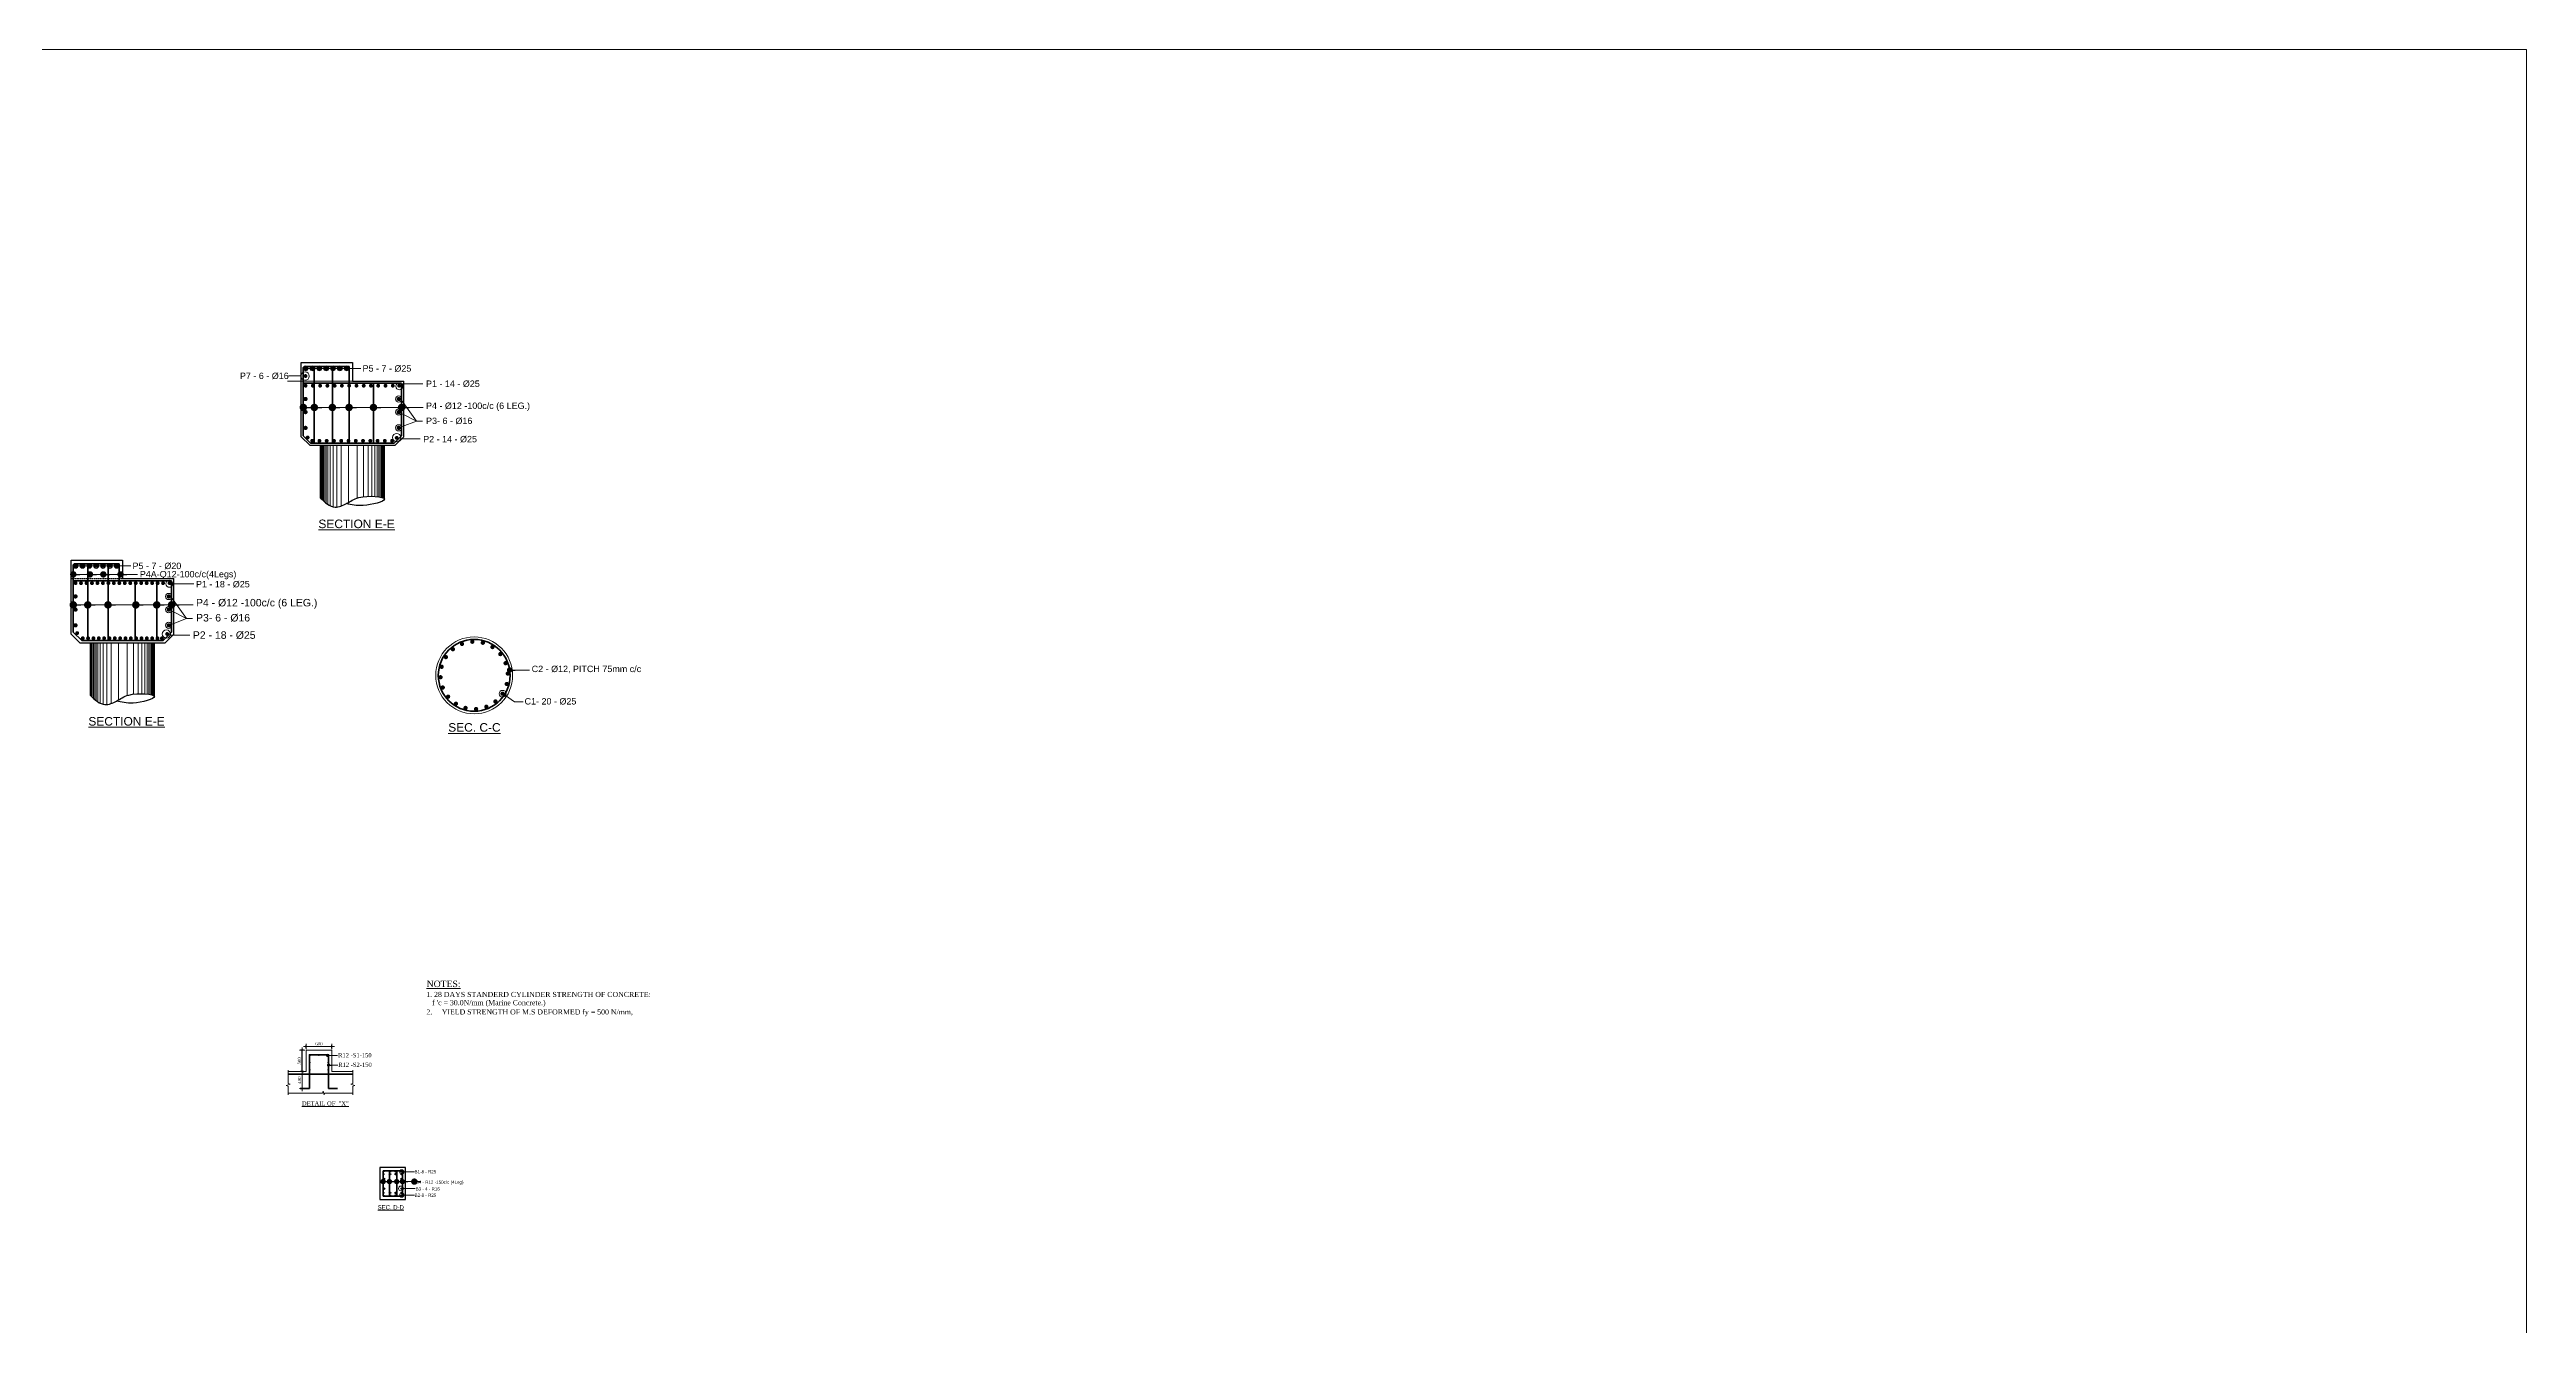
# Model space of a CAD drawing. Header units: millimetres. Extents: x -571543 to 35267, y -84886 to 197746.
# Drawn here: x -381934 to -323981, y 65771 to 95621 of the extents above; entities that cross this region are included whole.
import ezdxf

# ---------------------------------------------------------------- set-up
doc = ezdxf.new("R2010")
doc.units = ezdxf.units.MM
doc.header["$PDMODE"] = 2
doc.linetypes.add('DASHED2', pattern=[0.375, 0.25, -0.125])
doc.layers.get('Defpoints').update_dxf_attribs({"lineweight": 13})
for name, color, linetype, lineweight in [('Abutment W Line', 200, 'Continuous', 15), ('Dimision', 96, 'Continuous', 18), ('hatch', 65, 'Continuous', 15), ('Hatching', 65, 'Continuous', 20), ('Rod', 12, 'Continuous', 30), ('Rod -2', 5, 'Continuous', 35), ('Text', 7, 'Continuous', 15)]:
    doc.layers.add(name, color=color, linetype=linetype, lineweight=lineweight)
doc.layers.add('Pire Line', color=11, linetype='Continuous')
doc.styles.add('ROMANS', font='arial.ttf', dxfattribs={"height": 200})
doc.styles.get("Standard").update_dxf_attribs({"font": 'times.ttf'})
doc.dimstyles.new('ISO-25', dxfattribs={"dimtxt": 175, "dimasz": 100, "dimexe": 65, "dimexo": 115.625, "dimgap": 40, "dimtad": 1, "dimtoh": 1, "dimdec": 0, "dimtxsty": 'Standard', "dimblk": 'DOT', "dimcen": 300, "dimclrd": 256, "dimclre": 256, "dimclrt": 256, "dimadec": 0, "dimazin": 0, "dimtfac": 1, "dimtdec": 0, "dimtix": 1, "dimtmove": 0, "dimatfit": 3, "dimldrblk": 'DOT', "dimfxl": 75, "dimlwd": -1, "dimarcsym": 0})
doc.dimstyles.new('ISO-75', dxfattribs={"dimtxt": 75, "dimasz": 1, "dimexe": 35, "dimexo": 35, "dimgap": 35, "dimtad": 1, "dimdec": 0, "dimtxsty": 'Standard', "dimblk": 'D_TIC', "dimcen": 52.5, "dimclrd": 256, "dimclre": 256, "dimclrt": 256, "dimadec": 0, "dimazin": 0, "dimtfac": 1, "dimtdec": 0, "dimtix": 1, "dimtmove": 0, "dimatfit": 3, "dimldrblk": 'DOT', "dimfxl": 35, "dimfxlon": 1, "dimlwd": -1, "dimarcsym": 0})

# ---------------------------------------------------------------- blocks, each defined once
blk = doc.blocks.new('r')
at = {"layer": 'Rod', "ltscale": 3, "const_width": 25}
blk.add_lwpolyline([(-12.5, 0, 1), (12.5, 0, 1)], format="xyb", close=True, dxfattribs=at)
blk = doc.blocks.new('_Dot')
at = {"color": 0, "linetype": 'ByBlock', "lineweight": -2}
blk.add_line((-0.5, 0), (-1, 0), dxfattribs=at)
at = {"color": 0, "linetype": 'ByBlock', "const_width": 0.5}
blk.add_lwpolyline([(-0.25, 0, 1), (0.25, 0, 1)], format="xyb", close=True, dxfattribs=at)
blk = doc.blocks.new('*U65')
at = {"layer": 'Dimision', "ltscale": 10, "xscale": -1.999999999995604, "yscale": 2, "zscale": 2, "rotation": 108.0000000000604}
blk.add_blockref('r', (0, 0), dxfattribs=at)
blk.add_blockref('r', (0, 0), dxfattribs=at)
blk = doc.blocks.new('*U64')
at = {"layer": 'Hatching', "color": 0, "linetype": 'ByBlock', "lineweight": -2}
for p, rotation in [((-372283, 81715), 143.9999999999997), ((-372042, 81767), 125.9999999999998), ((-371796, 81742), 107.9999999999998), ((-372760, 81181), 197.9999999999998), ((-372660, 81407), 180), ((-372496, 81591), 161.9999999999999), ((-371571, 81642), 89.99999999999987), ((-371387, 81478), 71.9999999999999), ((-371263, 81265), 53.99999999999991), ((-372785, 80936), 215.9999999999997), ((-372733, 80695), 233.9999999999998), ((-372609, 80482), 251.9999999999997), ((-371236, 80778), 17.99999999999995), ((-371211, 81023), 35.99999999999994), ((-372425, 80317), 269.9999999999997)]:
    blk.add_blockref('*U65', p, dxfattribs=dict(at, rotation=rotation))
blk.add_blockref('*U65', (-371335, 80552), dxfattribs=at)
at = {"layer": 'Hatching', "color": 0, "linetype": 'ByBlock', "lineweight": -2, "transparency": 16777216}
for p, rotation in [((-372200, 80218), 287.9999999999997), ((-371954, 80193), 305.9999999999998), ((-371713, 80245), 323.9999999999997), ((-371500, 80369), 341.9999999999998)]:
    blk.add_blockref('*U65', p, dxfattribs=dict(at, rotation=rotation))
blk = doc.blocks.new('rod')
at = {"layer": 'Rod', "ltscale": 10, "const_width": 15}
blk.add_lwpolyline([(-7.5, 0, 1), (7.5, 0, 1)], format="xyb", close=True, dxfattribs=at)
blk = doc.blocks.new('D_TIC')
at = {"layer": 'Dimision', "ltscale": 5}
for p, q in [((-60, 0), (60, 0)), ((0, 60), (0, -60))]:
    blk.add_line(p, q, dxfattribs=at)
at = {"layer": 'Dimision', "ltscale": 5, "const_width": 20}
blk.add_lwpolyline([(-10, 0, 1), (10, 0, 1)], format="xyb", close=True, dxfattribs=at)
blk = doc.blocks.new('*D202')
at = {"layer": 'Defpoints', "color": 0, "ltscale": 5, "transparency": 16777216}
for p in [(-376031, 71711), (-376022, 71311), (-375807, 71311)]:
    blk.add_point(p, dxfattribs=at)
at = {"layer": 'Dimision', "lineweight": -2, "ltscale": 5, "transparency": 16777216}
for p, q in [((-375987, 71311), (-376057, 71311)), ((-376022, 71711), (-375987, 71711))]:
    blk.add_line(p, q, dxfattribs=at)
at = {"layer": 'Dimision', "ltscale": 5, "transparency": 16777216}
blk.add_line((-376022, 71710), (-376022, 71312), dxfattribs=at)
for p, rotation in [((-376022, 71711), 90), ((-376022, 71311), 270)]:
    blk.add_blockref('D_TIC', p, dxfattribs=dict(at, rotation=rotation))
at = {"layer": 'Dimision', "lineweight": 20, "ltscale": 5, "transparency": 16777216, "insert": (-376085, 71511), "char_height": 75, "attachment_point": 5, "rotation": 90}
blk.add_mtext('400', dxfattribs=at)
blk = doc.blocks.new('*D203')
at = {"layer": 'Defpoints', "color": 0, "ltscale": 5, "transparency": 16777216}
for p in [(-375930, 72297), (-375930, 72211), (-375330, 72211)]:
    blk.add_point(p, dxfattribs=at)
at = {"layer": 'Dimision', "lineweight": -2, "ltscale": 5, "transparency": 16777216}
for p, q in [((-375930, 72262), (-375930, 72332)), ((-375330, 72262), (-375330, 72332))]:
    blk.add_line(p, q, dxfattribs=at)
at = {"layer": 'Dimision', "ltscale": 5, "transparency": 16777216}
blk.add_line((-375331, 72297), (-375929, 72297), dxfattribs=at)
at = {"layer": 'Dimision', "ltscale": 5, "transparency": 16777216, "rotation": 180}
blk.add_blockref('D_TIC', (-375930, 72297), dxfattribs=at)
at = {"layer": 'Dimision', "ltscale": 5, "transparency": 16777216}
blk.add_blockref('D_TIC', (-375330, 72297), dxfattribs=at)
at = {"layer": 'Dimision', "lineweight": 20, "ltscale": 5, "transparency": 16777216, "insert": (-375630, 72360), "char_height": 75, "attachment_point": 5}
blk.add_mtext('600', dxfattribs=at)
blk = doc.blocks.new('*U212')
at = {"layer": 'Dimision', "ltscale": 10, "xscale": 1.799999999990562, "yscale": 1.799999999990562, "zscale": 1.799999999990562, "rotation": 187.7142857142669}
blk.add_blockref('r', (0, 0), dxfattribs=at)
blk = doc.blocks.new('*U213')
at = {"layer": 'hatch', "color": 0, "linetype": 'ByBlock', "lineweight": -2, "transparency": 16777216}
for p in [(-381157, 81848), (-381032, 81848), (-380907, 81848), (-380782, 81848), (-380657, 81848), (-380532, 81848), (-380407, 81848), (-380282, 81848), (-380157, 81848), (-380032, 81848), (-379907, 81848), (-379782, 81848), (-379657, 81848), (-379532, 81848), (-379407, 81848)]:
    blk.add_blockref('*U212', p, dxfattribs=at)
blk = doc.blocks.new('*U429')
at = {"layer": 'Dimision', "ltscale": 10, "xscale": -1.799999999991539, "yscale": 1.799999999959255, "zscale": 1.8, "rotation": 352.2857142854892}
blk.add_blockref('r', (0, 0), dxfattribs=at)
blk.add_blockref('r', (0, 0), dxfattribs=at)
blk = doc.blocks.new('*U430')
at = {"layer": 'hatch', "color": 0, "linetype": 'ByBlock', "lineweight": -2, "transparency": 16777216}
for p in [(-123714, 190090), (-123544, 190090), (-123374, 190090), (-123204, 190090), (-123034, 190090), (-122864, 190090), (-122694, 190090), (-122524, 190090), (-122354, 190090), (-122184, 190090), (-122014, 190090), (-121844, 190090), (-121674, 190090)]:
    blk.add_blockref('*U429', p, dxfattribs=at)
blk = doc.blocks.new('*U431')
at = {"layer": 'Dimision', "ltscale": 10, "xscale": -1.799999999991539, "yscale": 1.799999999959255, "zscale": 1.8, "rotation": 352.2857142854892}
blk.add_blockref('r', (0, 0), dxfattribs=at)
blk.add_blockref('r', (0, 0), dxfattribs=at)
blk = doc.blocks.new('*U432')
at = {"layer": 'hatch', "color": 0, "linetype": 'ByBlock', "lineweight": -2, "transparency": 16777216}
for p in [(-123560, 188801), (-123390, 188801), (-123220, 188801), (-123050, 188801), (-122880, 188801), (-122710, 188801), (-122540, 188801), (-122370, 188801), (-122200, 188801), (-122030, 188801), (-121860, 188801), (-121690, 188801)]:
    blk.add_blockref('*U431', p, dxfattribs=at)
blk = doc.blocks.new('*U433')
at = {"layer": 'Dimision', "ltscale": 10, "xscale": -1.799999999991539, "yscale": 1.799999999959255, "zscale": 1.8, "rotation": 352.2857142854892}
blk.add_blockref('r', (0, 0), dxfattribs=at)
blk = doc.blocks.new('*U434')
at = {"layer": 'Dimision', "color": 0, "linetype": 'ByBlock', "lineweight": -2, "transparency": 16777216}
for p in [(-375941, 88162), (-375781, 88162), (-375621, 88162), (-375461, 88162), (-375301, 88162), (-375141, 88162), (-374981, 88162)]:
    blk.add_blockref('*U433', p, dxfattribs=at)
blk = doc.blocks.new('*U481')
at = {"layer": 'Dimision', "ltscale": 10, "xscale": -1.799999999991538, "yscale": 1.799999999959254, "zscale": 1.8, "rotation": 352.4554985325165}
blk.add_blockref('r', (0, 0), dxfattribs=at)
blk = doc.blocks.new('*U482')
at = {"layer": 'hatch', "color": 0, "linetype": 'ByBlock', "lineweight": -2, "transparency": 16777216, "rotation": 359.8302157529743}
for p in [(-381323, 83543), (-381163, 83542), (-381003, 83542), (-380843, 83541), (-380683, 83541), (-380523, 83540), (-380363, 83540)]:
    blk.add_blockref('*U481', p, dxfattribs=at)

msp = doc.modelspace()

# ---------------------------------------------------------------- hatches: boundary and pattern name
at = {"layer": 'Rod', "ltscale": 3}
for points in [[(-374090.8, 69374, 1), (-374127.6, 69374, 1)], [(-374090.8, 69311.1, -1), (-374127.6, 69311.1, -1)], [(-374090.8, 69198.7, -1), (-374127.6, 69198.7, -1)], [(-374090.8, 68973, -1), (-374127.6, 68973, -1)], [(-373949.5, 69374, 1), (-373986.3, 69374, 1)], [(-373948.5, 69311.1, 1), (-373985.3, 69311.1, 1)], [(-373814.5, 69374, 1), (-373851.3, 69374, 1)], [(-373812.5, 69311.1, 1), (-373849.3, 69311.1, 1)], [(-373679.5, 69374, 1), (-373716.3, 69374, 1)], [(-373714.4, 69198.7, 1), (-373677.6, 69198.7, 1)], [(-373714.4, 68973, 1), (-373677.6, 68973, 1)], [(-373676.5, 69311.1, 1), (-373713.3, 69311.1, 1)], [(-374090.8, 68873.7, 1), (-374127.6, 68873.7, 1)], [(-374090.8, 68810.8, 1), (-374127.6, 68810.8, 1)], [(-373948.5, 68873.7, -1), (-373985.3, 68873.7, -1)], [(-373948.5, 68810.8, -1), (-373985.3, 68810.8, -1)], [(-373812.5, 68873.7, -1), (-373849.3, 68873.7, -1)], [(-373812.5, 68810.8, -1), (-373849.3, 68810.8, -1)], [(-373676.5, 68873.7, -1), (-373713.3, 68873.7, -1)], [(-373676.5, 68810.8, -1), (-373713.3, 68810.8, -1)]]:
    msp.add_hatch(color=256, dxfattribs=at).paths.add_polyline_path(points)

# ---------------------------------------------------------------- linework, layer by layer
at = {"layer": 'Abutment W Line'}
for p, q in [((-375930, 71711.3), (-375930, 72211.3)), ((-375330, 72211.3), (-375930, 72211.3)), ((-375330, 71711.3), (-375330, 72211.3)), ((-375930, 71711.3), (-376350.1, 71711.3)), ((-374834.9, 71711.3), (-375330, 71711.3))]:
    msp.add_line(p, q, dxfattribs=at)
for points in [[(-376350.1, 71741), (-376350.1, 71434.3), (-376303.8, 71417.4), (-376396.5, 71383.6), (-376350.1, 71366.8), (-376350.1, 71163.1)], [(-374834.9, 71745.7), (-374834.9, 71434.3), (-374881.3, 71417.4), (-374788.6, 71383.6), (-374834.9, 71366.8), (-374834.9, 71168)], [(-374834.9, 71207), (-375500, 71207), (-375511.3, 71162.9), (-375533.8, 71252.5), (-375545, 71207), (-376350.1, 71207)]]:
    msp.add_lwpolyline(points, dxfattribs=at)
at = {"layer": 'Dimision', "ltscale": 5}
for p, q in [((-376057.7, 87984.8), (-376344.4, 87984.8)), ((-373686.8, 87797.3), (-373195.9, 87797.3)), ((-373349.9, 86928.7), (-373695.9, 87421.8)), ((-373717.3, 86515.8), (-373260.8, 86515.8)), ((-379047.6, 83123), (-378556.7, 83123)), ((-378731.7, 82309.3), (-379077.7, 82802.4)), ((-379106.3, 81919.1), (-378649.8, 81919.1)), ((-373659, 68976.5), (-373381.4, 68976.5))]:
    msp.add_line(p, q, dxfattribs=at)
at = {"layer": 'Dimision', "lineweight": 20}
msp.add_line((-375392.9, 72086.7), (-375195.6, 72086.7), dxfattribs=at)
at = {"layer": 'Dimision', "ltscale": 5}
for points in [[(-373700.1, 87106), (-373349.9, 86928.7), (-373207.8, 86928.7)], [(-373679.9, 86798.9), (-373349.9, 86928.7), (-373207.8, 86928.7)], [(-379081.9, 82486.5), (-378731.7, 82309.3), (-378589.6, 82309.3)], [(-379061.7, 82179.4), (-378731.7, 82309.3), (-378589.6, 82309.3)], [(-371268.1, 80505), (-371052.6, 80363.3), (-370853.4, 80363.3)]]:
    msp.add_lwpolyline(points, dxfattribs=at)
for centre, radius in [((-375953.9, 87981.5), 97.7), ((-373764.9, 87444.4), 72.6), ((-373747.4, 87741.8), 82.1), ((-373764.9, 87138.8), 72.6), ((-373810.9, 86543.8), 97.7), ((-373764.9, 86770.4), 72.6), ((-379146.7, 82825), 72.6), ((-379129.2, 83122.3), 82.1), ((-379146.7, 82519.3), 72.6), ((-379199.9, 81947.1), 97.7), ((-379146.7, 82151), 72.6), ((-371332.5, 80550.6), 78.9), ((-373712.9, 68976.5), 53.9)]:
    msp.add_circle(centre, radius, dxfattribs=at)
at = {"layer": 'Dimision', "lineweight": 20}
msp.add_circle((-375421.4, 72086.7), 28.6, dxfattribs=at)
at = {"layer": 'hatch', "ltscale": 3}
for points in [[(-375941.2, 88162), (-374974.4, 88162)], [(-374845.9, 87862), (-376362.1, 87862)], [(-381323, 83542.6), (-380340.7, 83539.7)]]:
    msp.add_lwpolyline(points, dxfattribs=at)
at = {"layer": 'Hatching', "ltscale": 3}
for p, q in [((-374916.5, 88162), (-374647.7, 88162)), ((-380298.3, 83542.6), (-380029.5, 83542.6))]:
    msp.add_line(p, q, dxfattribs=at)
at = {"layer": 'Hatching', "ltscale": 5}
for p, q in [((-375585.9, 85119.4), (-375585.9, 86362)), ((-375570.9, 85105), (-375570.9, 86362)), ((-375550.9, 85086.1), (-375550.9, 86362)), ((-375525.9, 85062.9), (-375525.9, 86362)), ((-375495.9, 85036.3), (-375495.9, 86362)), ((-375460.9, 85007.5), (-375460.9, 86362)), ((-375420.9, 84978.4), (-375420.9, 86362)), ((-375370.9, 84948.9), (-375370.9, 86362)), ((-375299.8, 84922.3), (-375299.8, 86362)), ((-375210.9, 84916.8), (-375210.9, 86362)), ((-375108.7, 84941.6), (-375108.7, 86362)), ((-374940, 85025), (-374940, 86362)), ((-374735, 85127.1), (-374735, 86362)), ((-374586.3, 85158.8), (-374586.3, 86362)), ((-374480.9, 85167.6), (-374480.9, 86362)), ((-374392, 85168.9), (-374392, 86362)), ((-374320.9, 85166.2), (-374320.9, 86362)), ((-374270.9, 85162.1), (-374270.9, 86362)), ((-374230.9, 85157.1), (-374230.9, 86362)), ((-374195.9, 85151.2), (-374195.9, 86362)), ((-374165.9, 85144.4), (-374165.9, 86362)), ((-374140.9, 85136.9), (-374140.9, 86362)), ((-374120.9, 85128.6), (-374120.9, 86362)), ((-374105.9, 85119.1), (-374105.9, 86362)), ((-380967.7, 80499.9), (-380967.7, 81742.6)), ((-380952.7, 80485.6), (-380952.7, 81742.6)), ((-380932.7, 80466.7), (-380932.7, 81742.6)), ((-380907.7, 80443.5), (-380907.7, 81742.6)), ((-380877.7, 80416.9), (-380877.7, 81742.6)), ((-380842.7, 80388.1), (-380842.7, 81742.6)), ((-380802.7, 80359), (-380802.7, 81742.6)), ((-380752.7, 80329.5), (-380752.7, 81742.6)), ((-380681.6, 80302.9), (-380681.6, 81742.6)), ((-380592.7, 80297.4), (-380592.7, 81742.6)), ((-380490.5, 80322.1), (-380490.5, 81742.6)), ((-380321.8, 80405.5), (-380321.8, 81742.6)), ((-380116.8, 80507.7), (-380116.8, 81742.6)), ((-379968.1, 80539.4), (-379968.1, 81742.6)), ((-379862.7, 80548.1), (-379862.7, 81742.6)), ((-379773.8, 80549.5), (-379773.8, 81742.6)), ((-379702.7, 80546.8), (-379702.7, 81742.6)), ((-379652.7, 80542.6), (-379652.7, 81742.6)), ((-379612.7, 80537.7), (-379612.7, 81742.6)), ((-379577.7, 80531.8), (-379577.7, 81742.6)), ((-379547.7, 80525), (-379547.7, 81742.6)), ((-379522.7, 80517.5), (-379522.7, 81742.6)), ((-379502.7, 80509.2), (-379502.7, 81742.6)), ((-379487.7, 80499.6), (-379487.7, 81742.6))]:
    msp.add_line(p, q, dxfattribs=at)
at = {"layer": 'Hatching', "ltscale": 3}
msp.add_lwpolyline([(-471658.2, 95620.6), (-323980.8, 95620.6), (-323980.8, 35922.3), (-471658.2, 35922.3)], close=True, dxfattribs=at)
for centre, radius in [((-375941.2, 88162), 57.9), ((-375781.2, 88162.1), 57.9), ((-375621.2, 88162.1), 57.9), ((-375461.2, 88162.1), 57.9), ((-375301.2, 88162.1), 57.9), ((-375141.2, 88162.1), 57.9), ((-374981.2, 88162.1), 57.9), ((-381323, 83542.6), 57.9), ((-381163, 83542.3), 57.9), ((-381003, 83541.9), 57.9), ((-380843, 83541.4), 57.9), ((-380683, 83540.9), 57.9), ((-380523, 83540.3), 57.9), ((-380363, 83542.7), 57.9), ((-371998, 80979.7), 900)]:
    msp.add_circle(centre, radius, dxfattribs=at)
at = {"layer": 'Pire Line', "ltscale": 10}
for p, q in [((-376045.9, 86562), (-376045.9, 88295.9)), ((-376045.9, 88295.9), (-374845.9, 88295.9)), ((-374845.9, 88295.9), (-374845.9, 87862)), ((-374845.9, 87862), (-373645.9, 87862)), ((-373645.9, 86562), (-373645.9, 87862)), ((-375845.9, 86362), (-376045.9, 86562)), ((-375845.9, 86362), (-373845.9, 86362)), ((-373845.9, 86362), (-373645.9, 86562)), ((-381427.7, 81942.6), (-381427.7, 83676.5)), ((-381427.7, 83676.5), (-380227.7, 83676.5)), ((-380227.7, 83676.5), (-380227.7, 83242.6)), ((-381427.7, 81942.6), (-381427.7, 83242.6)), ((-380227.7, 83242.6), (-379027.7, 83242.6)), ((-379027.7, 81942.6), (-379027.7, 83242.6)), ((-381227.7, 81742.6), (-381427.7, 81942.6)), ((-381227.7, 81742.6), (-379227.7, 81742.6)), ((-379227.7, 81742.6), (-379027.7, 81942.6))]:
    msp.add_line(p, q, dxfattribs=at)
at = {"layer": 'Pire Line', "ltscale": 5}
for p, q in [((-374095.9, 85101.1), (-374095.9, 86362)), ((-379477.7, 80481.7), (-379477.7, 81742.6)), ((-374202.6, 69467.4), (-374202.6, 68717.4)), ((-373602.6, 69467.4), (-374202.6, 69467.4)), ((-373602.6, 68717.4), (-373602.6, 69467.4)), ((-374202.6, 68717.4), (-373602.6, 68717.4))]:
    msp.add_line(p, q, dxfattribs=at)
at = {"layer": 'Pire Line', "linetype": 'DASHED2', "ltscale": 5}
msp.add_line((-381427.7, 83242.6), (-380227.7, 83242.6), dxfattribs=at)
at = {"layer": 'Pire Line', "ltscale": 3}
for points in [[(-375595.9, 85128.9), (-375595.9, 86362)], [(-380977.7, 80509.5), (-380977.7, 81742.6)]]:
    msp.add_lwpolyline(points, dxfattribs=at)
at = {"layer": 'Pire Line', "ltscale": 5}
for points in [[(-375595.9, 85128.9), (-375254.3, 84915.7), (-374985.1, 84999.1), (-374697.4, 85138.2), (-374095.9, 85101.1), (-374595.3, 84952.8), (-374985.1, 84999.1)], [(-380977.7, 80509.5), (-380636.1, 80296.2), (-380366.9, 80379.7), (-380079.2, 80518.8), (-379477.7, 80481.7), (-379977.1, 80333.3), (-380366.9, 80379.7)]]:
    msp.add_spline(points, degree=3, dxfattribs=at)
at = {"layer": 'Rod'}
for centre in [(-374109.2, 69198.7), (-374109.2, 68973), (-373967.9, 69374), (-373966.9, 69311.1), (-373832.9, 69374), (-373830.9, 69311.1), (-373697.9, 69374), (-373696, 69198.7), (-373696, 68973), (-373694.9, 69311.1), (-373966.9, 68873.7), (-373966.9, 68810.8), (-373830.9, 68873.7), (-373830.9, 68810.8), (-373694.9, 68873.7), (-373694.9, 68810.8)]:
    msp.add_circle(centre, 18.4, dxfattribs=at)
at = {"layer": 'Rod -2', "ltscale": 0.02}
for p, q in [((-375995.9, 88185.5), (-375975.9, 88205.5)), ((-375995.9, 86582.7), (-375995.9, 88185.5)), ((-375975.9, 88205.5), (-374926.3, 88205.5)), ((-375738.4, 86412), (-375738.4, 88205.5)), ((-375316.5, 86412), (-375316.5, 88205.5)), ((-374926.3, 88205.5), (-374926.3, 86412)), ((-375995.9, 87812), (-373715.9, 87812)), ((-374354.6, 86412), (-374354.6, 87812)), ((-373695.9, 86582.7), (-373695.9, 87792)), ((-375825.2, 86412), (-375995.9, 86582.7)), ((-375825.2, 86412), (-373866.6, 86412)), ((-373866.6, 86412), (-373695.9, 86582.7)), ((-381377.7, 83566.1), (-381357.7, 83586.1)), ((-381377.7, 81992.6), (-381377.7, 83566.1)), ((-381357.7, 83586.1), (-380308.1, 83586.1)), ((-381039.1, 81792.6), (-381039.1, 83586.1)), ((-380565.7, 81792.6), (-380565.7, 83586.1)), ((-381377.7, 83192.6), (-379097.7, 83192.6)), ((-381377.7, 81992.6), (-381377.7, 83192.6)), ((-379929, 81792.6), (-379929, 83192.6)), ((-379425.5, 81792.6), (-379425.5, 83192.6)), ((-379077.7, 81992.6), (-379077.7, 83172.6)), ((-381177.7, 81792.6), (-381377.7, 81992.6)), ((-381177.7, 81792.6), (-379277.7, 81792.6)), ((-379277.7, 81792.6), (-379077.7, 81992.6))]:
    msp.add_line(p, q, dxfattribs=at)
at = {"layer": 'Rod -2', "ltscale": 5}
for p, q in [((-374127.6, 69392.4), (-374127.6, 68792.4)), ((-373677.6, 69392.4), (-374127.6, 69392.4)), ((-373981.6, 69392.4), (-373981.6, 68792.4)), ((-373811.4, 69392.4), (-373811.4, 68792.4)), ((-373677.6, 68792.4), (-373677.6, 69392.4)), ((-373677.6, 68792.4), (-374127.6, 68792.4))]:
    msp.add_line(p, q, dxfattribs=at)
at = {"layer": 'Rod -2', "ltscale": 0.02}
msp.add_lwpolyline([(-380308.1, 83586.1), (-380308.1, 83192.6)], dxfattribs=at)
at = {"layer": 'Rod -2'}
for points in [[(-375855, 71311.3), (-375855, 72106.3), (-375405, 72106.3)], [(-375405, 71311.3), (-375405, 72106.3)], [(-374834.9, 71651.2), (-376350.1, 71651.2)], [(-375855, 71311.3), (-376066.9, 71311.3), (-376066.9, 71311.3)], [(-375193.3, 71311.3), (-375405, 71311.3)]]:
    msp.add_lwpolyline(points, dxfattribs=at)
at = {"layer": 'Rod -2', "ltscale": 0.02}
msp.add_circle((-371998, 80979.7), 840, dxfattribs=at)
for centre in [(-373715.9, 87792), (-379097.7, 83172.6)]:
    msp.add_arc(centre, 20, 0, 90, dxfattribs=at)

# ---------------------------------------------------------------- block references
at = {"layer": 'Dimision', "ltscale": 10}
for name, p in [('*U434', (0, 0)), ('r', (-375966.9, 87445)), ('r', (-375966.9, 87138.8)), ('r', (-375966.9, 86769.3)), ('r', (-381348.7, 82825.6)), ('r', (-381348.7, 82519.3)), ('r', (-381348.7, 82149.9))]:
    msp.add_blockref(name, p, dxfattribs=at)
for p, xscale, yscale, zscale, rotation in [((-374974.4, 88162.1), -1.799999999991539, 1.799999999959255, 1.8, 352.2857142854892), ((-375943.2, 87983.1), -1.799999999991539, 1.799999999959255, 1.8, 352.2857142854892), ((-375943.2, 87983.1), -1.799999999991539, 1.799999999959255, 1.8, 352.2857142854892), ((-373753, 87756.7), -1.799999999991539, 1.799999999959255, 1.8, 352.2857142854892), ((-373753, 87756.7), -1.799999999991539, 1.799999999959255, 1.8, 352.2857142854892), ((-375944.8, 87445), -1.999999999991467, 1.999999999970896, 2, 352.2857142853057), ((-375944.8, 87445), -1.999999999991467, 1.999999999970896, 2, 352.2857142853057), ((-375944.8, 87138.8), -1.999999999991467, 1.999999999970896, 2, 352.2857142853057), ((-375944.8, 87138.8), -1.999999999991467, 1.999999999970896, 2, 352.2857142853057), ((-373763.1, 87445), -1.999999999991467, 1.999999999970896, 2, 352.2857142853057), ((-373763.1, 87445), -1.999999999991467, 1.999999999970896, 2, 352.2857142853057), ((-373763.1, 87138.8), -1.999999999991467, 1.999999999970896, 2, 352.2857142853057), ((-373763.1, 87138.8), -1.999999999991467, 1.999999999970896, 2, 352.2857142853057), ((-375944.8, 86769.3), -1.999999999991467, 1.999999999970896, 2, 352.2857142853057), ((-375944.8, 86769.3), -1.999999999991467, 1.999999999970896, 2, 352.2857142853057), ((-375895, 86545), -1.799999999991539, 1.799999999959255, 1.8, 352.2857142854892), ((-375895, 86545), -1.799999999991539, 1.799999999959255, 1.8, 352.2857142854892), ((-373811.1, 86535.5), -1.799999999991539, 1.799999999959255, 1.8, 352.2857142854892), ((-373811.1, 86535.5), -1.799999999991539, 1.799999999959255, 1.8, 352.2857142854892), ((-373763.1, 86769.3), -1.999999999991467, 1.999999999970896, 2, 352.2857142853057), ((-373763.1, 86769.3), -1.999999999991467, 1.999999999970896, 2, 352.2857142853057), ((-380363, 83542.7), -1.799999999991539, 1.799999999959255, 1.8, 352.2857142854892), ((-380356.2, 83542.7), -1.799999999991539, 1.799999999959255, 1.8, 352.2857142854892), ((-381326.6, 82825.6), -1.999999999989513, 1.999999999956799, 2, 352.2857142857188), ((-381326.6, 82825.6), -1.999999999989513, 1.999999999956799, 2, 352.2857142857188), ((-381325, 83137.3), -1.799999999990562, 1.799999999961074, 1.8, 352.2857142857188), ((-381325, 83137.3), -1.799999999990562, 1.799999999961074, 1.8, 352.2857142857188), ((-381197, 83137.3), -1.799999999990562, 1.799999999961074, 1.8, 352.2857142857188), ((-381197, 83137.3), -1.799999999990562, 1.799999999961074, 1.8, 352.2857142857188), ((-381069, 83137.3), -1.799999999990562, 1.799999999961074, 1.8, 352.2857142857188), ((-381069, 83137.3), -1.799999999990562, 1.799999999961074, 1.8, 352.2857142857188), ((-380941, 83137.3), -1.799999999990562, 1.799999999961074, 1.8, 352.2857142857188), ((-380941, 83137.3), -1.799999999990562, 1.799999999961074, 1.8, 352.2857142857188), ((-380813, 83137.3), -1.799999999990562, 1.799999999961074, 1.8, 352.2857142857188), ((-380813, 83137.3), -1.799999999990562, 1.799999999961074, 1.8, 352.2857142857188), ((-380685, 83137.3), -1.799999999990562, 1.799999999961074, 1.8, 352.2857142857188), ((-380685, 83137.3), -1.799999999990562, 1.799999999961074, 1.8, 352.2857142857188), ((-380557, 83137.3), -1.799999999990562, 1.799999999961074, 1.8, 352.2857142857188), ((-380557, 83137.3), -1.799999999990562, 1.799999999961074, 1.8, 352.2857142857188), ((-380429, 83137.3), -1.799999999990562, 1.799999999961074, 1.8, 352.2857142857188), ((-380429, 83137.3), -1.799999999990562, 1.799999999961074, 1.8, 352.2857142857188), ((-380301, 83137.3), -1.799999999990562, 1.799999999961074, 1.8, 352.2857142857188), ((-380301, 83137.3), -1.799999999990562, 1.799999999961074, 1.8, 352.2857142857188), ((-380173, 83137.3), -1.799999999990562, 1.799999999961074, 1.8, 352.2857142857188), ((-380173, 83137.3), -1.799999999990562, 1.799999999961074, 1.8, 352.2857142857188), ((-380045, 83137.3), -1.799999999990562, 1.799999999961074, 1.8, 352.2857142857188), ((-380045, 83137.3), -1.799999999990562, 1.799999999961074, 1.8, 352.2857142857188), ((-379917, 83137.3), -1.799999999990562, 1.799999999961074, 1.8, 352.2857142857188), ((-379917, 83137.3), -1.799999999990562, 1.799999999961074, 1.8, 352.2857142857188), ((-379789, 83137.3), -1.799999999990562, 1.799999999961074, 1.8, 352.2857142857188), ((-379789, 83137.3), -1.799999999990562, 1.799999999961074, 1.8, 352.2857142857188), ((-379661, 83137.3), -1.799999999990562, 1.799999999961074, 1.8, 352.2857142857188), ((-379661, 83137.3), -1.799999999990562, 1.799999999961074, 1.8, 352.2857142857188), ((-379533, 83137.3), -1.799999999990562, 1.799999999961074, 1.8, 352.2857142857188), ((-379533, 83137.3), -1.799999999990562, 1.799999999961074, 1.8, 352.2857142857188), ((-379405, 83137.3), -1.799999999990562, 1.799999999961074, 1.8, 352.2857142857188), ((-379405, 83137.3), -1.799999999990562, 1.799999999961074, 1.8, 352.2857142857188), ((-379277, 83137.3), -1.799999999990562, 1.799999999961074, 1.8, 352.2857142857188), ((-379277, 83137.3), -1.799999999990562, 1.799999999961074, 1.8, 352.2857142857188), ((-379144.9, 82825.6), -1.999999999989513, 1.999999999956799, 2, 352.2857142857188), ((-379144.9, 82825.6), -1.999999999989513, 1.999999999956799, 2, 352.2857142857188), ((-379124.9, 83137.3), -1.799999999990562, 1.799999999961074, 1.8, 352.2857142857188), ((-379124.9, 83137.3), -1.799999999990562, 1.799999999961074, 1.8, 352.2857142857188), ((-381326.6, 82519.3), -1.999999999989513, 1.999999999957026, 2, 352.2857142857188), ((-381326.6, 82519.3), -1.999999999989513, 1.999999999957026, 2, 352.2857142857188), ((-379144.9, 82519.3), -1.999999999989513, 1.999999999957026, 2, 352.2857142857188), ((-379144.9, 82519.3), -1.999999999989513, 1.999999999957026, 2, 352.2857142857188), ((-381326.6, 82149.9), -1.999999999989513, 1.999999999957026, 2, 352.2857142857188), ((-381326.6, 82149.9), -1.999999999989513, 1.999999999957026, 2, 352.2857142857188), ((-381287, 81967.9), -1.799999999990562, 1.799999999961074, 1.8, 352.2857142857188), ((-381287, 81967.9), -1.799999999990562, 1.799999999961074, 1.8, 352.2857142857188), ((-381156.6, 81847.9), 1.799999999990562, 1.799999999990562, 1.799999999990562, 187.714285714267), ((-379303.3, 81847.9), 1.799999999990562, 1.799999999990562, 1.799999999990562, 187.714285714267), ((-379303.3, 81847.9), 1.799999999990562, 1.799999999990562, 1.799999999990562, 187.714285714267), ((-379182.7, 81948.3), -1.799999999990562, 1.799999999961074, 1.8, 352.2857142857188), ((-379182.7, 81948.3), -1.799999999990562, 1.799999999961074, 1.8, 352.2857142857188), ((-379144.9, 82149.9), -1.999999999989513, 1.999999999957026, 2, 352.2857142857188), ((-379144.9, 82149.9), -1.999999999989513, 1.999999999957026, 2, 352.2857142857188)]:
    msp.add_blockref('r', p, dxfattribs=dict(at, xscale=xscale, yscale=yscale, zscale=zscale, rotation=rotation))
at = {"layer": 'Dimision', "ltscale": 10, "xscale": -1}
for p in [(-373763.1, 87445), (-379144.9, 82825.6)]:
    msp.add_blockref('r', p, dxfattribs=at)
at = {"layer": 'hatch'}
for name, p in [('*U430', (-252228.8, -102333.7)), ('*U432', (-252228.8, -102333.7)), ('*U482', (0, 0)), ('*U213', (0, 0))]:
    msp.add_blockref(name, p, dxfattribs=at)
at = {"layer": 'Hatching'}
msp.add_blockref('*U64', (0, 0), dxfattribs=at)
at = {"layer": 'Text', "xscale": -1, "rotation": 270}
for p in [(-375838.6, 72086.7), (-375837.9, 72086.7), (-375837.9, 71925.8), (-375631.1, 72086.7), (-375421.4, 72086.7), (-375421.4, 71925.8), (-375837.9, 71749.7), (-375421.4, 71749.7)]:
    msp.add_blockref('rod', p, dxfattribs=at)

# ---------------------------------------------------------------- texts
at = {"layer": 'Text', "style": 'ROMANS'}
for s, height, p in [('P5 - 7 - %%C25', 150, (-374610.1, 88085.6)), ('P7 - 6 - %%C16', 150, (-377478.9, 87911.4)), ('P1 - 14 - %%C25', 150, (-373125.3, 87728.4)), ('P4 - %%C12 -100c/c (6 LEG.)', 150, (-373125.2, 87212.6)), ('P3- 6 - %%C16', 150, (-373123.5, 86859.7)), ('P2 - 14 - %%C25', 150, (-373191, 86431.8)), ('%%USECTION E-E', 200, (-375643.1, 84424.3)), ('P5 - 7 - %%C20', 150, (-379991.9, 83466.2)), ('P4A-Q12-100c/c(4Legs)', 150, (-379821.4, 83273.1)), ('P1 - 18 - %%C25', 150, (-378507.1, 83039.3)), ('P4 - %%C12 -100c/c (6 LEG.)', 175, (-378507, 82593.2)), ('P3- 6 - %%C16', 175, (-378505.3, 82240.3)), ('P2 - 18 - %%C25', 175, (-378580.1, 81835.1)), ('C2 - %%C12, PITCH 75mm c/c', 150, (-370652.2, 81056.1)), ('%%USECTION E-E', 200, (-381024.9, 79804.8)), ('C1- 20 - %%C25', 150, (-370818.8, 80298.2)), ('%%USEC. C-C', 200, (-372605.3, 79662.5)), ('  B1-8 - R25 ', 75, (-373450.7, 69330.5)), ('B3 - 4 - R16 ', 75, (-373368, 68928.2)), ('B4 - R12 -150c/c (4Leg)', 75, (-373366, 69086.4)), ('%%USEC. D-D', 100, (-374256, 68485.8)), ('  B2-8 - R25 ', 75, (-373450.7, 68780.2))]:
    msp.add_text(s, height=height, dxfattribs=at).set_placement(p)
at = {"layer": 'Text'}
for s, height, p in [('%%UNOTES:', 150, (-373110.1, 73687.1)), ('1. 28 DAYS STANDERD CYLINDER STRENGTH OF CONCRETE:', 120, (-373120.1, 73455.3)), (" f 'c = 30.0N/mm (Marine Concrete.)      ", 120, (-373028.1, 73262.9)), ('R12 -S1-150', 100, (-375182.6, 72043.4)), ('R12 -S2-150', 100, (-375180.1, 71821.5)), ('%%UDETAIL OF  "X"', 100, (-376029.9, 70915))]:
    msp.add_text(s, height=height, dxfattribs=at).set_placement(p)
at = {"layer": 'Text', "ltscale": 3, "insert": (-373116.3, 73166.2), "char_height": 120, "width": 6273.374, "attachment_point": 1}
msp.add_mtext('\\pi-360,l360,t360;2.^IYIELD STRENGTH OF M.S DEFORMED fy = 500 N/mm,\\P\\pi0,l0,tz;       ', dxfattribs=at)

# ---------------------------------------------------------------- dimensions: what is measured, and where the dimension line sits
at = {"layer": 'Dimision', "lineweight": 20, "ltscale": 5}
msp.add_linear_dim(base=(-376023.9, 72211.3), p1=(-375930, 71711.3), p2=(-375930, 72211.3), angle=90, dimstyle='ISO-75', override={"dimgap": 25}, dxfattribs=at).render()
dim = msp.add_linear_dim(base=(-375930, 72296.7), p1=(-375330, 72211.3), p2=(-375930, 72211.3), dimstyle='ISO-75', override={"dimgap": 25}, dxfattribs=at)
dim.commit()
dim.dimension.update_dxf_attribs({"geometry": '*D203', "text_midpoint": (-375630, 72359.8)})
dim = msp.add_linear_dim(base=(-376022.3, 71311.3), p1=(-376031.1, 71711.3), p2=(-375806.7, 71311.3), angle=90, dimstyle='ISO-75', override={"dimgap": 25}, dxfattribs=at)
dim.commit()
dim.dimension.update_dxf_attribs({"geometry": '*D202', "text_midpoint": (-376085.4, 71511.3)})

# ---------------------------------------------------------------- leaders
at = {"layer": 'Dimision', "ltscale": 5}
for points, override in [([(-375995.9, 87247.7), (-373193.2, 87247.7)], {"dimasz": 175, "dimtad": 0}), ([(-375738.4, 87247.7), (-373193.2, 87247.7)], {"dimasz": 175, "dimtad": 0}), ([(-375316.5, 87247.7), (-373193.2, 87247.7)], {"dimasz": 175, "dimtad": 0}), ([(-374926.3, 87247.7), (-373533.9, 87247.7)], {"dimasz": 175, "dimtad": 0}), ([(-374354.6, 87247.7), (-373193.2, 87247.7)], {"dimasz": 175, "dimtad": 0}), ([(-373695.9, 87247.7), (-373193.2, 87247.7)], {"dimasz": 175, "dimtad": 0}), ([(-381377.7, 83341.3), (-379872.6, 83342.1)], {"dimasz": 150, "dimtad": 0}), ([(-380987.6, 83342.1), (-379872.6, 83342.1)], {"dimasz": 150, "dimtad": 0}), ([(-380675.5, 83342.1), (-379872.6, 83342.1)], {"dimasz": 150, "dimtad": 0}), ([(-380272.1, 83342.1), (-379872.6, 83342.1)], {"dimasz": 150, "dimtad": 0}), ([(-381377.7, 82628.3), (-378575, 82628.3)], {"dimasz": 175, "dimtad": 0}), ([(-381039.1, 82628.3), (-378575, 82628.3)], {"dimasz": 175, "dimtad": 0}), ([(-380565.7, 82628.3), (-378915.7, 82628.3)], {"dimasz": 175, "dimtad": 0}), ([(-379914.4, 82628.3), (-378575, 82628.3)], {"dimasz": 175, "dimtad": 0}), ([(-379425.5, 82628.3), (-378575, 82628.3)], {"dimasz": 175, "dimtad": 0}), ([(-379077.7, 82628.3), (-378575, 82628.3)], {"dimasz": 175, "dimtad": 0}), ([(-371167.3, 81105.3), (-370700.1, 81105.3)], {"dimasz": 125, "dimtad": 0}), ([(-374128.7, 69136.7), (-373380.5, 69136.7)], {"dimasz": 125, "dimtad": 0}), ([(-373981.6, 69136.7), (-373675.6, 69136.7)], {"dimasz": 125, "dimtad": 0}), ([(-373811.4, 69136.7), (-373549, 69136.7)], {"dimasz": 125, "dimtad": 0}), ([(-373691.2, 69363.7), (-373394.1, 69363.7)], {"dimasz": 100, "dimtad": 0, "dimldrblk": 'DotBlank'}), ([(-373677.6, 69136.7), (-373380.5, 69136.7)], {"dimasz": 125, "dimtad": 0}), ([(-373399, 69136.7), (-373380.5, 69136.7)], {"dimasz": 150, "dimtad": 0}), ([(-373691.2, 68821.1), (-373394.1, 68821.1)], {"dimasz": 100, "dimtad": 0, "dimldrblk": 'DotBlank'})]:
    msp.add_leader(points, dimstyle='ISO-25', override=override, dxfattribs=at)
at = {"layer": 'Dimision', "lineweight": 20}
msp.add_leader([(-375404.8, 71861.9), (-375192.2, 71861.9)], dimstyle='ISO-25', override={"dimasz": 75, "dimtad": 0}, dxfattribs=at)

doc.saveas('drawing.dxf')
